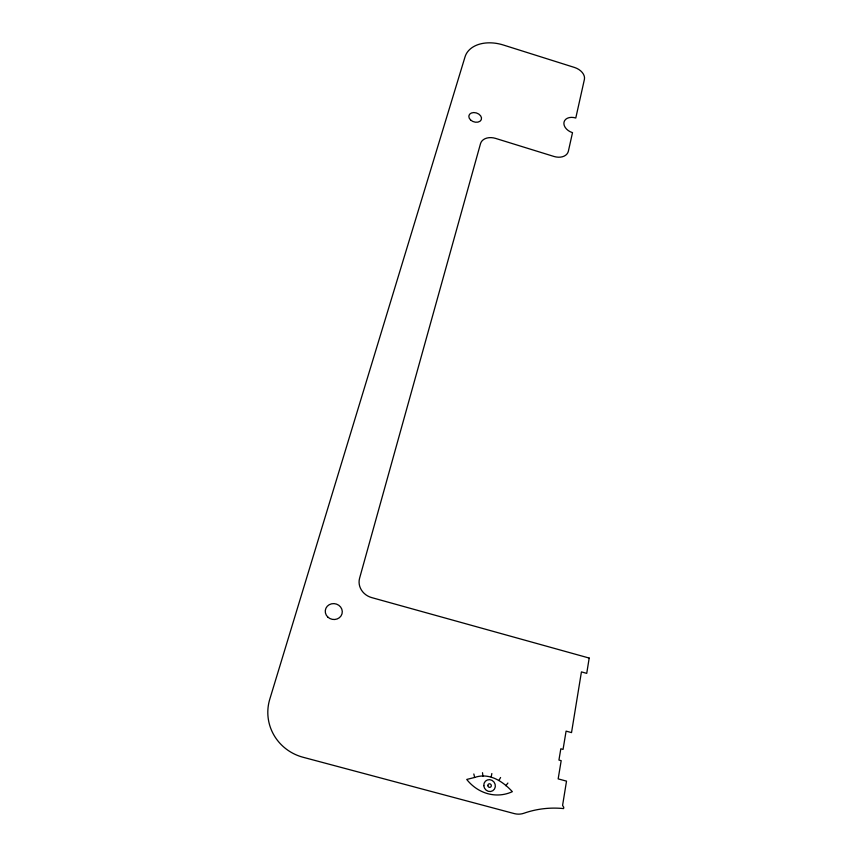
<?xml version="1.0" encoding="UTF-8"?>
<svg xmlns="http://www.w3.org/2000/svg" width="857" height="857" viewBox="0 0 857 857"><rect width="100%" height="100%" fill="white"/><g stroke="black" fill="none" stroke-linecap="round" stroke-linejoin="round"><path stroke-width="1.29" d="M491.19 776.924L491.843 773.528M498.924 780.47L500.574 777.513M505.812 785.708L507.89 783.062M474.671 777.449L466.733 779.452C477.66 793.336 495.914 799.206 512.347 791.675C502.888 781.338 489.197 772.339 474.671 777.449L473.835 773.978M482.502 772.703L482.909 776.206M589.188 658.058L586.734 673.366L581.432 671.899L571.523 732.606L566.091 731.128L563.06 749.393L560.821 748.793L558.935 760.063L561.185 760.673L558.164 778.884L566.52 781.134L562.578 805.441L563.777 807.305L563.574 808.579A114.035 101.544 70.8 0 0 523.927 813.25A18.351 16.915 58.6 0 1 514.179 813.572L303.046 757.256A47.671 46.332 4.3 0 1 269.762 699.258L465.03 56.873A33.669 23.118 19 0 1 503.38 45.025L574.501 67.457A12.427 8.452 21.4 0 1 584.399 79.422L575.786 118.009A10.648 7.456 21.9 0 0 564.013 122.176A10.648 7.456 21.9 0 0 572.508 132.664L568.384 151.164A12.994 9.256 21.6 0 1 553.911 156.445L495.603 138.405A13.209 9.523 19.4 0 0 480.509 143.665L359.586 578.229A16.712 15.287 18.1 0 0 371.692 597.597L589.188 658.058M487.837 785.58A1.821 1.703 57.5 0 0 490.536 787.122A1.821 1.703 57.5 0 0 490.333 784.016A1.821 1.703 57.5 0 0 487.837 785.58M483.787 785.623A6.074 5.678 57.5 0 0 492.796 790.732A6.074 5.678 57.5 0 0 492.111 780.406A6.074 5.678 57.5 0 0 483.787 785.623M470.557 119.959A6.535 4.639 18.5 0 0 481.28 119.723A6.535 4.639 18.5 0 0 473.707 112.556A6.535 4.639 18.5 0 0 470.557 119.959M327.792 617.061A8.549 7.938 12.2 0 0 342.018 613.805A8.549 7.938 12.2 0 0 331.52 603.821A8.549 7.938 12.2 0 0 327.792 617.061"/></g></svg>
